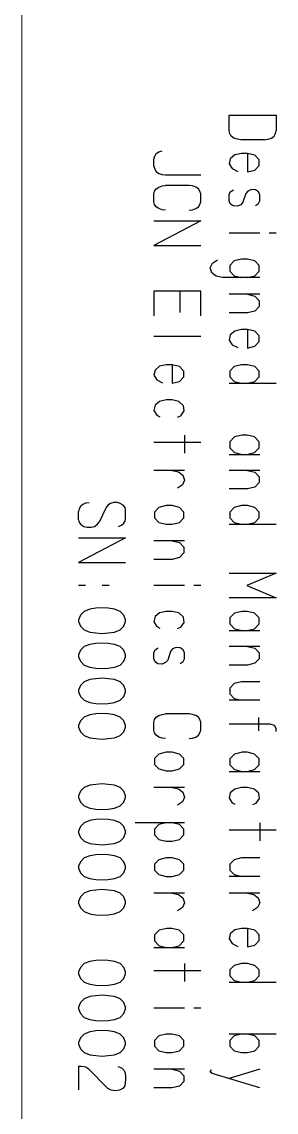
# Model space of a CAD drawing. Header units: inches. Extents: x 8 to 1013, y 340 to 640.
# Drawn here: x 717.3 to 730.8, y 395.8 to 453.8 of the extents above; entities that cross this region are included whole.
import ezdxf

# ---------------------------------------------------------------- set-up
doc = ezdxf.new("R2010")
doc.units = ezdxf.units.IN
doc.layers.add('Unnamed [1]', color=5, linetype='Continuous', lineweight=0)

msp = doc.modelspace()

# ---------------------------------------------------------------- linework, layer by layer
at = {"layer": 'Unnamed [1]', "color": 1, "linetype": 'Continuous', "lineweight": 0}
msp.add_line((717.315, 557.545), (717.315, 376.545), dxfattribs=at)
at = {"layer": 'Unnamed [1]', "color": 5, "linetype": 'Continuous', "lineweight": 30}
for p, q in [((728.329, 447.987), (728.329, 448.831)), ((728.329, 448.831), (730.829, 448.831)), ((730.829, 448.831), (730.829, 447.987)), ((728.361, 447.846), (728.329, 447.987)), ((728.439, 447.706), (728.361, 447.846)), ((728.579, 447.6), (728.439, 447.706)), ((728.767, 447.542), (728.579, 447.6)), ((728.954, 447.518), (728.767, 447.542)), ((730.204, 447.518), (728.954, 447.518)), ((730.204, 447.518), (730.392, 447.542)), ((730.392, 447.542), (730.579, 447.6)), ((730.579, 447.6), (730.72, 447.706)), ((730.72, 447.706), (730.798, 447.846)), ((730.798, 447.846), (730.829, 447.987)), ((724.595, 446.874), (724.767, 446.932)), ((724.329, 446.487), (724.376, 446.651)), ((724.329, 446.112), (724.329, 446.487)), ((724.376, 446.651), (724.454, 446.78)), ((724.454, 446.78), (724.595, 446.874)), ((728.392, 446.51), (728.329, 446.229)), ((728.626, 446.709), (728.392, 446.51)), ((728.986, 446.792), (728.626, 446.709)), ((729.298, 446.792), (728.986, 446.792)), ((729.298, 446.792), (729.298, 445.807)), ((729.689, 446.698), (729.298, 446.792)), ((729.923, 446.452), (729.689, 446.698)), ((729.923, 446.147), (729.923, 446.452)), ((724.329, 446.112), (724.376, 445.948)), ((724.376, 445.948), (724.454, 445.819)), ((724.454, 445.819), (724.595, 445.725)), ((728.329, 446.229), (728.486, 445.983)), ((728.486, 445.983), (728.798, 445.831)), ((729.298, 445.807), (729.689, 445.901)), ((729.689, 445.901), (729.923, 446.147)), ((724.595, 445.725), (724.767, 445.667)), ((724.767, 445.667), (724.954, 445.643)), ((724.954, 445.643), (726.829, 445.643)), ((724.329, 444.635), (724.361, 444.776)), ((724.329, 444.213), (724.329, 444.635)), ((724.361, 444.776), (724.454, 444.905)), ((724.454, 444.905), (724.595, 444.999)), ((724.595, 444.999), (724.767, 445.057)), ((724.767, 445.057), (724.954, 445.081)), ((726.204, 445.081), (724.954, 445.081)), ((726.392, 445.057), (726.204, 445.081)), ((726.564, 444.999), (726.392, 445.057)), ((726.704, 444.905), (726.564, 444.999)), ((726.782, 444.776), (726.704, 444.905)), ((726.829, 444.635), (726.782, 444.776)), ((726.829, 444.213), (726.829, 444.635)), ((728.329, 444.577), (728.392, 444.741)), ((728.329, 444.26), (728.329, 444.577)), ((728.392, 444.741), (728.564, 444.846)), ((729.22, 444.659), (729.064, 444.19)), ((729.329, 444.788), (729.22, 444.659)), ((729.517, 444.87), (729.329, 444.788)), ((729.736, 444.846), (729.517, 444.87)), ((729.892, 444.741), (729.736, 444.846)), ((729.954, 444.588), (729.892, 444.741)), ((729.954, 444.272), (729.954, 444.588)), ((724.361, 444.073), (724.329, 444.213)), ((724.454, 443.944), (724.361, 444.073)), ((726.704, 443.944), (726.782, 444.073)), ((726.782, 444.073), (726.829, 444.213)), ((728.392, 444.108), (728.329, 444.26)), ((728.548, 444.002), (728.392, 444.108)), ((728.767, 443.979), (728.548, 444.002)), ((728.954, 444.061), (728.767, 443.979)), ((729.064, 444.19), (728.954, 444.061)), ((729.736, 444.014), (729.892, 444.12)), ((729.892, 444.12), (729.954, 444.272)), ((724.595, 443.85), (724.454, 443.944)), ((724.767, 443.792), (724.595, 443.85)), ((724.954, 443.768), (724.767, 443.792)), ((726.204, 443.768), (726.392, 443.792)), ((726.392, 443.792), (726.564, 443.85)), ((726.564, 443.85), (726.704, 443.944)), ((724.329, 443.206), (726.829, 443.206)), ((726.829, 443.206), (724.329, 441.893)), ((729.954, 442.549), (728.329, 442.549)), ((730.829, 442.549), (730.454, 442.549)), ((724.329, 441.893), (726.829, 441.893)), ((727.439, 440.944), (727.704, 441.12)), ((728.986, 441.167), (728.595, 441.073)), ((729.298, 441.167), (728.986, 441.167)), ((729.689, 441.073), (729.298, 441.167)), ((727.329, 440.698), (727.439, 440.944)), ((727.407, 440.44), (727.329, 440.698)), ((728.595, 441.073), (728.361, 440.827)), ((728.361, 440.827), (728.361, 440.522)), ((728.361, 440.522), (728.595, 440.276)), ((729.923, 440.827), (729.689, 441.073)), ((729.689, 440.276), (729.923, 440.522)), ((729.923, 440.522), (729.923, 440.827)), ((727.642, 440.252), (727.407, 440.44)), ((727.986, 440.182), (727.642, 440.252)), ((729.954, 440.182), (727.986, 440.182)), ((728.595, 440.276), (728.986, 440.182)), ((729.298, 440.182), (729.689, 440.276)), ((726.829, 439.456), (724.329, 439.456)), ((724.329, 439.456), (724.329, 438.143)), ((725.736, 438.331), (725.736, 439.456)), ((726.829, 438.143), (726.829, 439.456)), ((729.954, 439.292), (728.329, 439.292)), ((729.298, 439.292), (729.689, 439.198)), ((729.689, 439.198), (729.923, 438.952)), ((729.923, 438.952), (729.923, 438.647)), ((729.298, 438.307), (728.329, 438.307)), ((729.689, 438.401), (729.298, 438.307)), ((729.923, 438.647), (729.689, 438.401)), ((726.829, 437.042), (724.329, 437.042)), ((728.392, 437.135), (728.329, 436.854)), ((728.626, 437.334), (728.392, 437.135)), ((728.986, 437.417), (728.626, 437.334)), ((729.298, 437.417), (728.986, 437.417)), ((729.298, 437.417), (729.298, 436.432)), ((729.689, 437.323), (729.298, 437.417)), ((729.923, 437.077), (729.689, 437.323)), ((729.923, 436.772), (729.923, 437.077)), ((728.329, 436.854), (728.486, 436.608)), ((728.486, 436.608), (728.798, 436.456)), ((729.298, 436.432), (729.689, 436.526)), ((729.689, 436.526), (729.923, 436.772)), ((724.626, 435.459), (724.392, 435.26)), ((724.986, 435.542), (724.626, 435.459)), ((725.298, 435.542), (724.986, 435.542)), ((725.298, 435.542), (725.298, 434.557)), ((725.689, 435.448), (725.298, 435.542)), ((725.923, 435.202), (725.689, 435.448)), ((728.595, 435.448), (728.361, 435.202)), ((728.986, 435.542), (728.595, 435.448)), ((729.298, 435.542), (728.986, 435.542)), ((729.689, 435.448), (729.298, 435.542)), ((729.923, 435.202), (729.689, 435.448)), ((724.392, 435.26), (724.329, 434.979)), ((724.329, 434.979), (724.486, 434.733)), ((724.486, 434.733), (724.798, 434.581)), ((725.689, 434.651), (725.923, 434.897)), ((725.923, 434.897), (725.923, 435.202)), ((728.361, 435.202), (728.361, 434.897)), ((728.361, 434.897), (728.595, 434.651)), ((729.689, 434.651), (729.923, 434.897)), ((729.923, 434.897), (729.923, 435.202)), ((725.298, 434.557), (725.689, 434.651)), ((728.329, 434.557), (730.829, 434.557)), ((728.595, 434.651), (728.986, 434.557)), ((729.298, 434.557), (729.689, 434.651)), ((724.626, 433.584), (724.392, 433.385)), ((724.986, 433.667), (724.626, 433.584)), ((725.298, 433.667), (724.986, 433.667)), ((725.657, 433.584), (725.298, 433.667)), ((725.907, 433.362), (725.657, 433.584)), ((724.392, 433.385), (724.329, 433.104)), ((724.329, 433.104), (724.486, 432.858)), ((725.767, 432.823), (725.939, 433.081)), ((725.939, 433.081), (725.907, 433.362)), ((724.486, 432.858), (724.642, 432.776)), ((725.595, 432.752), (725.767, 432.823)), ((724.329, 431.417), (726.829, 431.417)), ((725.954, 431.792), (725.954, 430.831)), ((728.611, 431.698), (728.361, 431.44)), ((728.361, 431.44), (728.361, 431.124)), ((729.017, 431.792), (728.611, 431.698)), ((729.282, 431.792), (729.017, 431.792)), ((729.673, 431.698), (729.282, 431.792)), ((729.923, 431.44), (729.673, 431.698)), ((729.923, 431.124), (729.923, 431.44)), ((728.329, 430.772), (729.954, 430.772)), ((728.361, 431.124), (728.611, 430.866)), ((728.611, 430.866), (729.017, 430.772)), ((729.282, 430.772), (729.673, 430.866)), ((729.673, 430.866), (729.923, 431.124)), ((725.954, 429.917), (724.329, 429.917)), ((725.298, 429.917), (725.642, 429.846)), ((725.642, 429.846), (725.876, 429.659)), ((725.876, 429.659), (725.954, 429.401)), ((729.954, 429.917), (728.329, 429.917)), ((729.298, 429.917), (729.689, 429.823)), ((729.689, 429.823), (729.923, 429.577)), ((729.923, 429.577), (729.923, 429.272)), ((725.845, 429.155), (725.579, 428.979)), ((725.954, 429.401), (725.845, 429.155)), ((729.298, 428.932), (728.329, 428.932)), ((729.689, 429.026), (729.298, 428.932)), ((729.923, 429.272), (729.689, 429.026)), ((720.361, 427.877), (720.329, 427.737)), ((720.329, 427.292), (720.329, 427.737)), ((720.423, 427.995), (720.361, 427.877)), ((720.548, 428.1), (720.423, 427.995)), ((720.704, 428.17), (720.548, 428.1)), ((720.892, 428.194), (720.704, 428.17)), ((721.798, 427.936), (721.423, 427.163)), ((721.892, 428.065), (721.798, 427.936)), ((722.032, 428.159), (721.892, 428.065)), ((722.204, 428.206), (722.032, 428.159)), ((722.392, 428.206), (722.204, 428.206)), ((722.548, 428.159), (722.392, 428.206)), ((722.704, 428.065), (722.548, 428.159)), ((722.798, 427.948), (722.704, 428.065)), ((722.829, 427.807), (722.798, 427.948)), ((722.829, 427.362), (722.829, 427.807)), ((724.595, 427.948), (724.361, 427.702)), ((724.986, 428.042), (724.595, 427.948)), ((725.298, 428.042), (724.986, 428.042)), ((725.689, 427.948), (725.298, 428.042)), ((725.923, 427.702), (725.689, 427.948)), ((728.595, 427.948), (728.361, 427.702)), ((728.986, 428.042), (728.595, 427.948)), ((729.298, 428.042), (728.986, 428.042)), ((729.689, 427.948), (729.298, 428.042)), ((729.923, 427.702), (729.689, 427.948)), ((720.329, 427.292), (720.361, 427.151)), ((721.314, 427.034), (721.423, 427.163)), ((722.736, 427.104), (722.798, 427.221)), ((722.798, 427.221), (722.829, 427.362)), ((724.361, 427.702), (724.361, 427.397)), ((724.361, 427.397), (724.595, 427.151)), ((725.689, 427.151), (725.923, 427.397)), ((725.923, 427.397), (725.923, 427.702)), ((728.361, 427.702), (728.361, 427.397)), ((728.361, 427.397), (728.595, 427.151)), ((729.689, 427.151), (729.923, 427.397)), ((729.923, 427.397), (729.923, 427.702)), ((720.361, 427.151), (720.454, 427.034)), ((720.454, 427.034), (720.611, 426.94)), ((720.611, 426.94), (720.782, 426.893)), ((720.782, 426.893), (721.001, 426.893)), ((721.001, 426.893), (721.173, 426.94)), ((721.173, 426.94), (721.314, 427.034)), ((722.454, 426.928), (722.611, 426.999)), ((722.611, 426.999), (722.736, 427.104)), ((724.595, 427.151), (724.986, 427.057)), ((724.986, 427.057), (725.298, 427.057)), ((725.298, 427.057), (725.689, 427.151)), ((728.329, 427.057), (730.829, 427.057)), ((728.595, 427.151), (728.986, 427.057)), ((729.298, 427.057), (729.689, 427.151)), ((720.329, 426.331), (722.829, 426.331)), ((722.829, 426.331), (720.329, 425.018)), ((725.954, 426.167), (724.329, 426.167)), ((725.298, 426.167), (725.689, 426.073)), ((725.689, 426.073), (725.923, 425.827)), ((725.923, 425.522), (725.689, 425.276)), ((725.923, 425.827), (725.923, 425.522)), ((720.329, 425.018), (722.829, 425.018)), ((725.298, 425.182), (724.329, 425.182)), ((725.689, 425.276), (725.298, 425.182)), ((728.329, 424.456), (730.829, 424.456)), ((730.829, 424.456), (729.267, 423.799)), ((720.704, 423.799), (720.329, 423.799)), ((721.954, 423.799), (721.579, 423.799)), ((725.954, 423.799), (724.329, 423.799)), ((726.829, 423.799), (726.454, 423.799)), ((729.267, 423.799), (730.829, 423.143)), ((730.829, 423.143), (728.329, 423.143)), ((720.923, 422.534), (720.626, 422.417)), ((721.251, 422.581), (720.923, 422.534)), ((721.579, 422.604), (721.251, 422.581)), ((721.907, 422.581), (721.579, 422.604)), ((722.236, 422.534), (721.907, 422.581)), ((722.532, 422.417), (722.236, 422.534)), ((720.423, 422.217), (720.329, 421.971)), ((720.329, 421.971), (720.329, 421.877)), ((720.626, 422.417), (720.423, 422.217)), ((722.736, 422.217), (722.532, 422.417)), ((722.829, 421.971), (722.736, 422.217)), ((722.829, 421.877), (722.829, 421.971)), ((724.392, 422.135), (724.329, 421.854)), ((724.626, 422.334), (724.392, 422.135)), ((724.986, 422.417), (724.626, 422.334)), ((725.298, 422.417), (724.986, 422.417)), ((725.657, 422.334), (725.298, 422.417)), ((725.907, 422.112), (725.657, 422.334)), ((725.939, 421.831), (725.907, 422.112)), ((728.611, 422.323), (728.361, 422.065)), ((728.361, 422.065), (728.361, 421.749)), ((729.017, 422.417), (728.611, 422.323)), ((729.282, 422.417), (729.017, 422.417)), ((729.673, 422.323), (729.282, 422.417)), ((729.923, 422.065), (729.673, 422.323)), ((729.923, 421.749), (729.923, 422.065)), ((720.329, 421.877), (720.423, 421.631)), ((720.423, 421.631), (720.626, 421.432)), ((720.626, 421.432), (720.923, 421.315)), ((722.236, 421.315), (722.532, 421.432)), ((722.532, 421.432), (722.736, 421.631)), ((722.736, 421.631), (722.829, 421.877)), ((724.329, 421.854), (724.486, 421.608)), ((724.486, 421.608), (724.642, 421.526)), ((725.595, 421.502), (725.767, 421.573)), ((725.767, 421.573), (725.939, 421.831)), ((728.329, 421.397), (729.954, 421.397)), ((728.361, 421.749), (728.611, 421.491)), ((728.611, 421.491), (729.017, 421.397)), ((729.282, 421.397), (729.673, 421.491)), ((729.673, 421.491), (729.923, 421.749)), ((720.923, 421.315), (721.251, 421.268)), ((721.251, 421.268), (721.579, 421.245)), ((721.579, 421.245), (721.907, 421.268)), ((721.907, 421.268), (722.236, 421.315)), ((720.423, 420.342), (720.329, 420.096)), ((720.626, 420.542), (720.423, 420.342)), ((720.923, 420.659), (720.626, 420.542)), ((721.251, 420.706), (720.923, 420.659)), ((721.579, 420.729), (721.251, 420.706)), ((721.907, 420.706), (721.579, 420.729)), ((722.236, 420.659), (721.907, 420.706)), ((722.532, 420.542), (722.236, 420.659)), ((722.736, 420.342), (722.532, 420.542)), ((722.829, 420.096), (722.736, 420.342)), ((724.329, 420.202), (724.392, 420.366)), ((724.329, 419.885), (724.329, 420.202)), ((724.392, 420.366), (724.564, 420.471)), ((725.22, 420.284), (725.064, 419.815)), ((725.329, 420.413), (725.22, 420.284)), ((725.517, 420.495), (725.329, 420.413)), ((725.736, 420.471), (725.517, 420.495)), ((725.892, 420.366), (725.736, 420.471)), ((725.954, 420.213), (725.892, 420.366)), ((725.954, 419.897), (725.954, 420.213)), ((729.954, 420.542), (728.329, 420.542)), ((729.298, 420.542), (729.689, 420.448)), ((729.689, 420.448), (729.923, 420.202)), ((729.923, 420.202), (729.923, 419.897)), ((720.329, 420.096), (720.329, 420.002)), ((720.329, 420.002), (720.423, 419.756)), ((720.423, 419.756), (720.626, 419.557)), ((722.532, 419.557), (722.736, 419.756)), ((722.736, 419.756), (722.829, 420.002)), ((722.829, 420.002), (722.829, 420.096)), ((724.392, 419.733), (724.329, 419.885)), ((724.548, 419.627), (724.392, 419.733)), ((724.767, 419.604), (724.548, 419.627)), ((724.954, 419.686), (724.767, 419.604)), ((725.064, 419.815), (724.954, 419.686)), ((725.736, 419.639), (725.892, 419.745)), ((725.892, 419.745), (725.954, 419.897)), ((729.689, 419.651), (729.298, 419.557)), ((729.923, 419.897), (729.689, 419.651)), ((720.626, 419.557), (720.923, 419.44)), ((720.923, 419.44), (721.251, 419.393)), ((721.251, 419.393), (721.579, 419.37)), ((721.579, 419.37), (721.907, 419.393)), ((721.907, 419.393), (722.236, 419.44)), ((722.236, 419.44), (722.532, 419.557)), ((729.298, 419.557), (728.329, 419.557)), ((720.423, 418.467), (720.329, 418.221)), ((720.626, 418.667), (720.423, 418.467)), ((720.923, 418.784), (720.626, 418.667)), ((721.251, 418.831), (720.923, 418.784)), ((721.579, 418.854), (721.251, 418.831)), ((721.907, 418.831), (721.579, 418.854)), ((722.236, 418.784), (721.907, 418.831)), ((722.532, 418.667), (722.236, 418.784)), ((722.736, 418.467), (722.532, 418.667)), ((722.829, 418.221), (722.736, 418.467)), ((728.595, 418.573), (728.361, 418.327)), ((728.986, 418.667), (728.595, 418.573)), ((729.954, 418.667), (728.986, 418.667)), ((720.329, 418.221), (720.329, 418.127)), ((720.329, 418.127), (720.423, 417.881)), ((720.423, 417.881), (720.626, 417.682)), ((722.532, 417.682), (722.736, 417.881)), ((722.736, 417.881), (722.829, 418.127)), ((722.829, 418.127), (722.829, 418.221)), ((728.361, 418.327), (728.361, 418.022)), ((728.361, 418.022), (728.595, 417.776)), ((720.626, 417.682), (720.923, 417.565)), ((720.923, 417.565), (721.251, 417.518)), ((721.251, 417.518), (721.579, 417.495)), ((721.579, 417.495), (721.907, 417.518)), ((721.907, 417.518), (722.236, 417.565)), ((722.236, 417.565), (722.532, 417.682)), ((729.954, 417.682), (728.329, 417.682)), ((728.595, 417.776), (728.986, 417.682)), ((720.626, 416.792), (720.423, 416.592)), ((720.923, 416.909), (720.626, 416.792)), ((721.251, 416.956), (720.923, 416.909)), ((721.579, 416.979), (721.251, 416.956)), ((721.907, 416.956), (721.579, 416.979)), ((722.236, 416.909), (721.907, 416.956)), ((722.532, 416.792), (722.236, 416.909)), ((722.736, 416.592), (722.532, 416.792)), ((724.361, 416.651), (724.454, 416.78)), ((724.454, 416.78), (724.595, 416.874)), ((724.595, 416.874), (724.767, 416.932)), ((724.767, 416.932), (724.954, 416.956)), ((726.204, 416.956), (724.954, 416.956)), ((726.392, 416.932), (726.204, 416.956)), ((726.564, 416.874), (726.392, 416.932)), ((726.704, 416.78), (726.564, 416.874)), ((726.782, 416.651), (726.704, 416.78)), ((729.892, 416.768), (729.892, 416.065)), ((720.423, 416.592), (720.329, 416.346)), ((720.329, 416.346), (720.329, 416.252)), ((720.329, 416.252), (720.423, 416.006)), ((722.829, 416.346), (722.736, 416.592)), ((722.736, 416.006), (722.829, 416.252)), ((722.829, 416.252), (722.829, 416.346)), ((724.329, 416.51), (724.361, 416.651)), ((724.329, 416.088), (724.329, 416.51)), ((726.829, 416.51), (726.782, 416.651)), ((726.829, 416.088), (726.829, 416.51)), ((730.517, 416.417), (728.329, 416.417)), ((730.736, 416.346), (730.517, 416.417)), ((730.829, 416.182), (730.736, 416.346)), ((730.829, 416.018), (730.829, 416.182)), ((720.423, 416.006), (720.626, 415.807)), ((720.626, 415.807), (720.923, 415.69)), ((720.923, 415.69), (721.251, 415.643)), ((721.251, 415.643), (721.579, 415.62)), ((721.579, 415.62), (721.907, 415.643)), ((721.907, 415.643), (722.236, 415.69)), ((722.236, 415.69), (722.532, 415.807)), ((722.532, 415.807), (722.736, 416.006)), ((724.361, 415.948), (724.329, 416.088)), ((724.454, 415.819), (724.361, 415.948)), ((724.595, 415.725), (724.454, 415.819)), ((724.767, 415.667), (724.595, 415.725)), ((724.954, 415.643), (724.767, 415.667)), ((726.204, 415.643), (726.392, 415.667)), ((726.392, 415.667), (726.564, 415.725)), ((726.564, 415.725), (726.704, 415.819)), ((726.704, 415.819), (726.782, 415.948)), ((726.782, 415.948), (726.829, 416.088)), ((724.595, 414.823), (724.361, 414.577)), ((724.361, 414.577), (724.361, 414.272)), ((724.986, 414.917), (724.595, 414.823)), ((725.298, 414.917), (724.986, 414.917)), ((725.689, 414.823), (725.298, 414.917)), ((725.923, 414.577), (725.689, 414.823)), ((725.923, 414.272), (725.923, 414.577)), ((728.611, 414.823), (728.361, 414.565)), ((728.361, 414.565), (728.361, 414.249)), ((729.017, 414.917), (728.611, 414.823)), ((729.282, 414.917), (729.017, 414.917)), ((729.673, 414.823), (729.282, 414.917)), ((729.923, 414.565), (729.673, 414.823)), ((729.923, 414.249), (729.923, 414.565)), ((724.361, 414.272), (724.595, 414.026)), ((724.595, 414.026), (724.986, 413.932)), ((724.986, 413.932), (725.298, 413.932)), ((725.298, 413.932), (725.689, 414.026)), ((725.689, 414.026), (725.923, 414.272)), ((728.329, 413.897), (729.954, 413.897)), ((728.361, 414.249), (728.611, 413.991)), ((728.611, 413.991), (729.017, 413.897)), ((729.282, 413.897), (729.673, 413.991)), ((729.673, 413.991), (729.923, 414.249)), ((721.579, 413.229), (721.251, 413.206)), ((721.907, 413.206), (721.579, 413.229)), ((720.423, 412.842), (720.329, 412.596)), ((720.626, 413.042), (720.423, 412.842)), ((720.923, 413.159), (720.626, 413.042)), ((721.251, 413.206), (720.923, 413.159)), ((722.236, 413.159), (721.907, 413.206)), ((722.532, 413.042), (722.236, 413.159)), ((722.736, 412.842), (722.532, 413.042)), ((722.829, 412.596), (722.736, 412.842)), ((725.954, 413.042), (724.329, 413.042)), ((725.298, 413.042), (725.642, 412.971)), ((725.642, 412.971), (725.876, 412.784)), ((725.876, 412.784), (725.954, 412.526)), ((728.392, 412.76), (728.329, 412.479)), ((728.626, 412.959), (728.392, 412.76)), ((728.986, 413.042), (728.626, 412.959)), ((729.298, 413.042), (728.986, 413.042)), ((729.657, 412.959), (729.298, 413.042)), ((729.907, 412.737), (729.657, 412.959)), ((729.939, 412.456), (729.907, 412.737)), ((720.329, 412.596), (720.329, 412.502)), ((720.329, 412.502), (720.423, 412.256)), ((720.423, 412.256), (720.626, 412.057)), ((722.532, 412.057), (722.736, 412.256)), ((722.736, 412.256), (722.829, 412.502)), ((722.829, 412.502), (722.829, 412.596)), ((725.845, 412.28), (725.579, 412.104)), ((725.954, 412.526), (725.845, 412.28)), ((728.329, 412.479), (728.486, 412.233)), ((728.486, 412.233), (728.642, 412.151)), ((729.595, 412.127), (729.767, 412.198)), ((729.767, 412.198), (729.939, 412.456)), ((720.626, 412.057), (720.923, 411.94)), ((720.923, 411.94), (721.251, 411.893)), ((721.251, 411.893), (721.579, 411.87)), ((721.579, 411.87), (721.907, 411.893)), ((721.907, 411.893), (722.236, 411.94)), ((722.236, 411.94), (722.532, 412.057)), ((720.423, 410.967), (720.329, 410.721)), ((720.626, 411.167), (720.423, 410.967)), ((720.923, 411.284), (720.626, 411.167)), ((721.251, 411.331), (720.923, 411.284)), ((721.579, 411.354), (721.251, 411.331)), ((721.907, 411.331), (721.579, 411.354)), ((722.236, 411.284), (721.907, 411.331)), ((722.532, 411.167), (722.236, 411.284)), ((722.736, 410.967), (722.532, 411.167)), ((722.829, 410.721), (722.736, 410.967)), ((725.954, 411.167), (723.329, 411.167)), ((724.595, 411.073), (724.361, 410.827)), ((724.986, 411.167), (724.595, 411.073)), ((725.689, 411.073), (725.298, 411.167)), ((725.923, 410.827), (725.689, 411.073)), ((729.954, 411.167), (729.954, 410.206)), ((720.329, 410.721), (720.329, 410.627)), ((720.329, 410.627), (720.423, 410.381)), ((720.423, 410.381), (720.626, 410.182)), ((722.532, 410.182), (722.736, 410.381)), ((722.736, 410.381), (722.829, 410.627)), ((722.829, 410.627), (722.829, 410.721)), ((724.361, 410.827), (724.361, 410.522)), ((724.361, 410.522), (724.595, 410.276)), ((725.689, 410.276), (725.923, 410.522)), ((725.923, 410.522), (725.923, 410.827)), ((728.329, 410.792), (730.829, 410.792)), ((720.626, 410.182), (720.923, 410.065)), ((720.923, 410.065), (721.251, 410.018)), ((721.251, 410.018), (721.579, 409.995)), ((721.579, 409.995), (721.907, 410.018)), ((721.907, 410.018), (722.236, 410.065)), ((722.236, 410.065), (722.532, 410.182)), ((724.595, 410.276), (724.986, 410.182)), ((724.986, 410.182), (725.298, 410.182)), ((725.298, 410.182), (725.689, 410.276)), ((720.626, 409.292), (720.423, 409.092)), ((720.923, 409.409), (720.626, 409.292)), ((721.251, 409.456), (720.923, 409.409)), ((721.579, 409.479), (721.251, 409.456)), ((721.907, 409.456), (721.579, 409.479)), ((722.236, 409.409), (721.907, 409.456)), ((722.532, 409.292), (722.236, 409.409)), ((722.736, 409.092), (722.532, 409.292)), ((724.595, 409.198), (724.361, 408.952)), ((724.986, 409.292), (724.595, 409.198)), ((725.298, 409.292), (724.986, 409.292)), ((725.689, 409.198), (725.298, 409.292)), ((725.923, 408.952), (725.689, 409.198)), ((728.595, 409.198), (728.361, 408.952)), ((728.986, 409.292), (728.595, 409.198)), ((729.954, 409.292), (728.986, 409.292)), ((720.423, 409.092), (720.329, 408.846)), ((720.329, 408.846), (720.329, 408.752)), ((720.329, 408.752), (720.423, 408.506)), ((722.829, 408.846), (722.736, 409.092)), ((722.736, 408.506), (722.829, 408.752)), ((722.829, 408.752), (722.829, 408.846)), ((724.361, 408.952), (724.361, 408.647)), ((724.361, 408.647), (724.595, 408.401)), ((725.689, 408.401), (725.923, 408.647)), ((725.923, 408.647), (725.923, 408.952)), ((728.361, 408.952), (728.361, 408.647)), ((728.361, 408.647), (728.595, 408.401)), ((720.423, 408.506), (720.626, 408.307)), ((720.626, 408.307), (720.923, 408.19)), ((720.923, 408.19), (721.251, 408.143)), ((721.251, 408.143), (721.579, 408.12)), ((721.579, 408.12), (721.907, 408.143)), ((721.907, 408.143), (722.236, 408.19)), ((722.236, 408.19), (722.532, 408.307)), ((722.532, 408.307), (722.736, 408.506)), ((724.595, 408.401), (724.986, 408.307)), ((724.986, 408.307), (725.298, 408.307)), ((725.298, 408.307), (725.689, 408.401)), ((729.954, 408.307), (728.329, 408.307)), ((728.595, 408.401), (728.986, 408.307)), ((720.923, 407.534), (720.626, 407.417)), ((721.251, 407.581), (720.923, 407.534)), ((721.579, 407.604), (721.251, 407.581)), ((721.907, 407.581), (721.579, 407.604)), ((722.236, 407.534), (721.907, 407.581)), ((722.532, 407.417), (722.236, 407.534)), ((720.423, 407.217), (720.329, 406.971)), ((720.329, 406.971), (720.329, 406.877)), ((720.329, 406.877), (720.423, 406.631)), ((720.626, 407.417), (720.423, 407.217)), ((722.736, 407.217), (722.532, 407.417)), ((722.829, 406.971), (722.736, 407.217)), ((722.736, 406.631), (722.829, 406.877)), ((722.829, 406.877), (722.829, 406.971)), ((725.954, 407.417), (724.329, 407.417)), ((725.298, 407.417), (725.642, 407.346)), ((725.642, 407.346), (725.876, 407.159)), ((725.954, 406.901), (725.845, 406.655)), ((725.876, 407.159), (725.954, 406.901)), ((729.954, 407.417), (728.329, 407.417)), ((729.298, 407.417), (729.642, 407.346)), ((729.642, 407.346), (729.876, 407.159)), ((729.954, 406.901), (729.845, 406.655)), ((729.876, 407.159), (729.954, 406.901)), ((720.423, 406.631), (720.626, 406.432)), ((720.626, 406.432), (720.923, 406.315)), ((720.923, 406.315), (721.251, 406.268)), ((721.251, 406.268), (721.579, 406.245)), ((721.579, 406.245), (721.907, 406.268)), ((721.907, 406.268), (722.236, 406.315)), ((722.236, 406.315), (722.532, 406.432)), ((722.532, 406.432), (722.736, 406.631)), ((725.845, 406.655), (725.579, 406.479)), ((729.845, 406.655), (729.579, 406.479)), ((724.611, 405.448), (724.361, 405.19)), ((724.361, 405.19), (724.361, 404.874)), ((725.017, 405.542), (724.611, 405.448)), ((725.282, 405.542), (725.017, 405.542)), ((725.673, 405.448), (725.282, 405.542)), ((725.923, 405.19), (725.673, 405.448)), ((725.923, 404.874), (725.923, 405.19)), ((728.392, 405.26), (728.329, 404.979)), ((728.626, 405.459), (728.392, 405.26)), ((728.986, 405.542), (728.626, 405.459)), ((729.298, 405.542), (728.986, 405.542)), ((729.298, 405.542), (729.298, 404.557)), ((729.689, 405.448), (729.298, 405.542)), ((729.923, 405.202), (729.689, 405.448)), ((729.923, 404.897), (729.923, 405.202)), ((724.329, 404.522), (725.954, 404.522)), ((724.361, 404.874), (724.611, 404.616)), ((724.611, 404.616), (725.017, 404.522)), ((725.282, 404.522), (725.673, 404.616)), ((725.673, 404.616), (725.923, 404.874)), ((728.329, 404.979), (728.486, 404.733)), ((728.486, 404.733), (728.798, 404.581)), ((729.298, 404.557), (729.689, 404.651)), ((729.689, 404.651), (729.923, 404.897)), ((720.423, 403.467), (720.329, 403.221)), ((720.626, 403.667), (720.423, 403.467)), ((720.923, 403.784), (720.626, 403.667)), ((721.251, 403.831), (720.923, 403.784)), ((721.579, 403.854), (721.251, 403.831)), ((721.907, 403.831), (721.579, 403.854)), ((722.236, 403.784), (721.907, 403.831)), ((722.532, 403.667), (722.236, 403.784)), ((722.736, 403.467), (722.532, 403.667)), ((722.829, 403.221), (722.736, 403.467)), ((725.954, 403.667), (725.954, 402.706)), ((728.595, 403.573), (728.361, 403.327)), ((728.986, 403.667), (728.595, 403.573)), ((729.298, 403.667), (728.986, 403.667)), ((729.689, 403.573), (729.298, 403.667)), ((729.923, 403.327), (729.689, 403.573)), ((720.329, 403.221), (720.329, 403.127)), ((720.329, 403.127), (720.423, 402.881)), ((720.423, 402.881), (720.626, 402.682)), ((722.532, 402.682), (722.736, 402.881)), ((722.736, 402.881), (722.829, 403.127)), ((722.829, 403.127), (722.829, 403.221)), ((724.329, 403.292), (726.829, 403.292)), ((728.361, 403.327), (728.361, 403.022)), ((728.361, 403.022), (728.595, 402.776)), ((729.689, 402.776), (729.923, 403.022)), ((729.923, 403.022), (729.923, 403.327)), ((720.626, 402.682), (720.923, 402.565)), ((720.923, 402.565), (721.251, 402.518)), ((721.251, 402.518), (721.579, 402.495)), ((721.579, 402.495), (721.907, 402.518)), ((721.907, 402.518), (722.236, 402.565)), ((722.236, 402.565), (722.532, 402.682)), ((728.329, 402.682), (730.829, 402.682)), ((728.595, 402.776), (728.986, 402.682)), ((729.298, 402.682), (729.689, 402.776)), ((720.626, 401.792), (720.423, 401.592)), ((720.923, 401.909), (720.626, 401.792)), ((721.251, 401.956), (720.923, 401.909)), ((721.579, 401.979), (721.251, 401.956)), ((721.907, 401.956), (721.579, 401.979)), ((722.236, 401.909), (721.907, 401.956)), ((722.532, 401.792), (722.236, 401.909)), ((722.736, 401.592), (722.532, 401.792)), ((720.423, 401.592), (720.329, 401.346)), ((720.329, 401.346), (720.329, 401.252)), ((720.329, 401.252), (720.423, 401.006)), ((722.829, 401.346), (722.736, 401.592)), ((722.736, 401.006), (722.829, 401.252)), ((722.829, 401.252), (722.829, 401.346)), ((725.954, 401.299), (724.329, 401.299)), ((726.829, 401.299), (726.454, 401.299)), ((720.423, 401.006), (720.626, 400.807)), ((720.626, 400.807), (720.923, 400.69)), ((720.923, 400.69), (721.251, 400.643)), ((721.251, 400.643), (721.579, 400.62)), ((721.579, 400.62), (721.907, 400.643)), ((721.907, 400.643), (722.236, 400.69)), ((722.236, 400.69), (722.532, 400.807)), ((722.532, 400.807), (722.736, 401.006)), ((720.626, 399.917), (720.423, 399.717)), ((720.923, 400.034), (720.626, 399.917)), ((721.251, 400.081), (720.923, 400.034)), ((721.579, 400.104), (721.251, 400.081)), ((721.907, 400.081), (721.579, 400.104)), ((722.236, 400.034), (721.907, 400.081)), ((722.532, 399.917), (722.236, 400.034)), ((722.736, 399.717), (722.532, 399.917)), ((724.986, 399.917), (724.595, 399.823)), ((725.298, 399.917), (724.986, 399.917)), ((725.689, 399.823), (725.298, 399.917)), ((730.829, 399.917), (728.329, 399.917)), ((728.986, 399.917), (728.595, 399.823)), ((729.689, 399.823), (729.298, 399.917)), ((720.423, 399.717), (720.329, 399.471)), ((720.329, 399.471), (720.329, 399.377)), ((720.329, 399.377), (720.423, 399.131)), ((722.829, 399.471), (722.736, 399.717)), ((722.736, 399.131), (722.829, 399.377)), ((722.829, 399.377), (722.829, 399.471)), ((724.595, 399.823), (724.361, 399.577)), ((724.361, 399.577), (724.361, 399.272)), ((725.923, 399.577), (725.689, 399.823)), ((725.923, 399.272), (725.923, 399.577)), ((728.595, 399.823), (728.361, 399.577)), ((728.361, 399.577), (728.361, 399.272)), ((729.923, 399.577), (729.689, 399.823)), ((729.923, 399.272), (729.923, 399.577)), ((720.423, 399.131), (720.626, 398.932)), ((720.626, 398.932), (720.923, 398.815)), ((720.923, 398.815), (721.251, 398.768)), ((721.251, 398.768), (721.579, 398.745)), ((721.579, 398.745), (721.907, 398.768)), ((721.907, 398.768), (722.236, 398.815)), ((722.236, 398.815), (722.532, 398.932)), ((722.532, 398.932), (722.736, 399.131)), ((724.361, 399.272), (724.595, 399.026)), ((724.595, 399.026), (724.986, 398.932)), ((724.986, 398.932), (725.298, 398.932)), ((725.298, 398.932), (725.689, 399.026)), ((725.689, 399.026), (725.923, 399.272)), ((728.361, 399.272), (728.595, 399.026)), ((728.595, 399.026), (728.986, 398.932)), ((728.986, 398.932), (729.298, 398.932)), ((729.298, 398.932), (729.689, 399.026)), ((729.689, 399.026), (729.923, 399.272)), ((720.329, 398.206), (720.329, 396.94)), ((720.329, 398.206), (720.47, 398.206)), ((720.47, 398.206), (720.626, 398.182)), ((720.626, 398.182), (720.751, 398.147)), ((720.751, 398.147), (720.861, 398.065)), ((722.423, 398.194), (722.611, 398.112)), ((721.892, 397.022), (720.861, 398.065)), ((722.611, 398.112), (722.751, 397.983)), ((722.751, 397.983), (722.814, 397.831)), ((722.814, 397.831), (722.829, 397.667)), ((722.829, 397.667), (722.829, 397.491)), ((725.954, 398.042), (724.329, 398.042)), ((725.298, 398.042), (725.689, 397.948)), ((725.689, 397.948), (725.923, 397.702)), ((725.923, 397.702), (725.923, 397.397)), ((727.329, 397.913), (727.392, 398.03)), ((727.423, 397.819), (727.329, 397.913)), ((729.954, 397.057), (727.423, 397.819)), ((729.954, 398.042), (728.329, 397.549)), ((722.064, 396.928), (721.892, 397.022)), ((722.673, 397.022), (722.501, 396.928)), ((722.782, 397.163), (722.673, 397.022)), ((722.814, 397.327), (722.782, 397.163)), ((722.829, 397.491), (722.814, 397.327)), ((725.298, 397.057), (724.329, 397.057)), ((725.689, 397.151), (725.298, 397.057)), ((725.923, 397.397), (725.689, 397.151)), ((722.282, 396.893), (722.064, 396.928)), ((722.501, 396.928), (722.282, 396.893))]:
    msp.add_line(p, q, dxfattribs=at)

doc.saveas('drawing.dxf')
